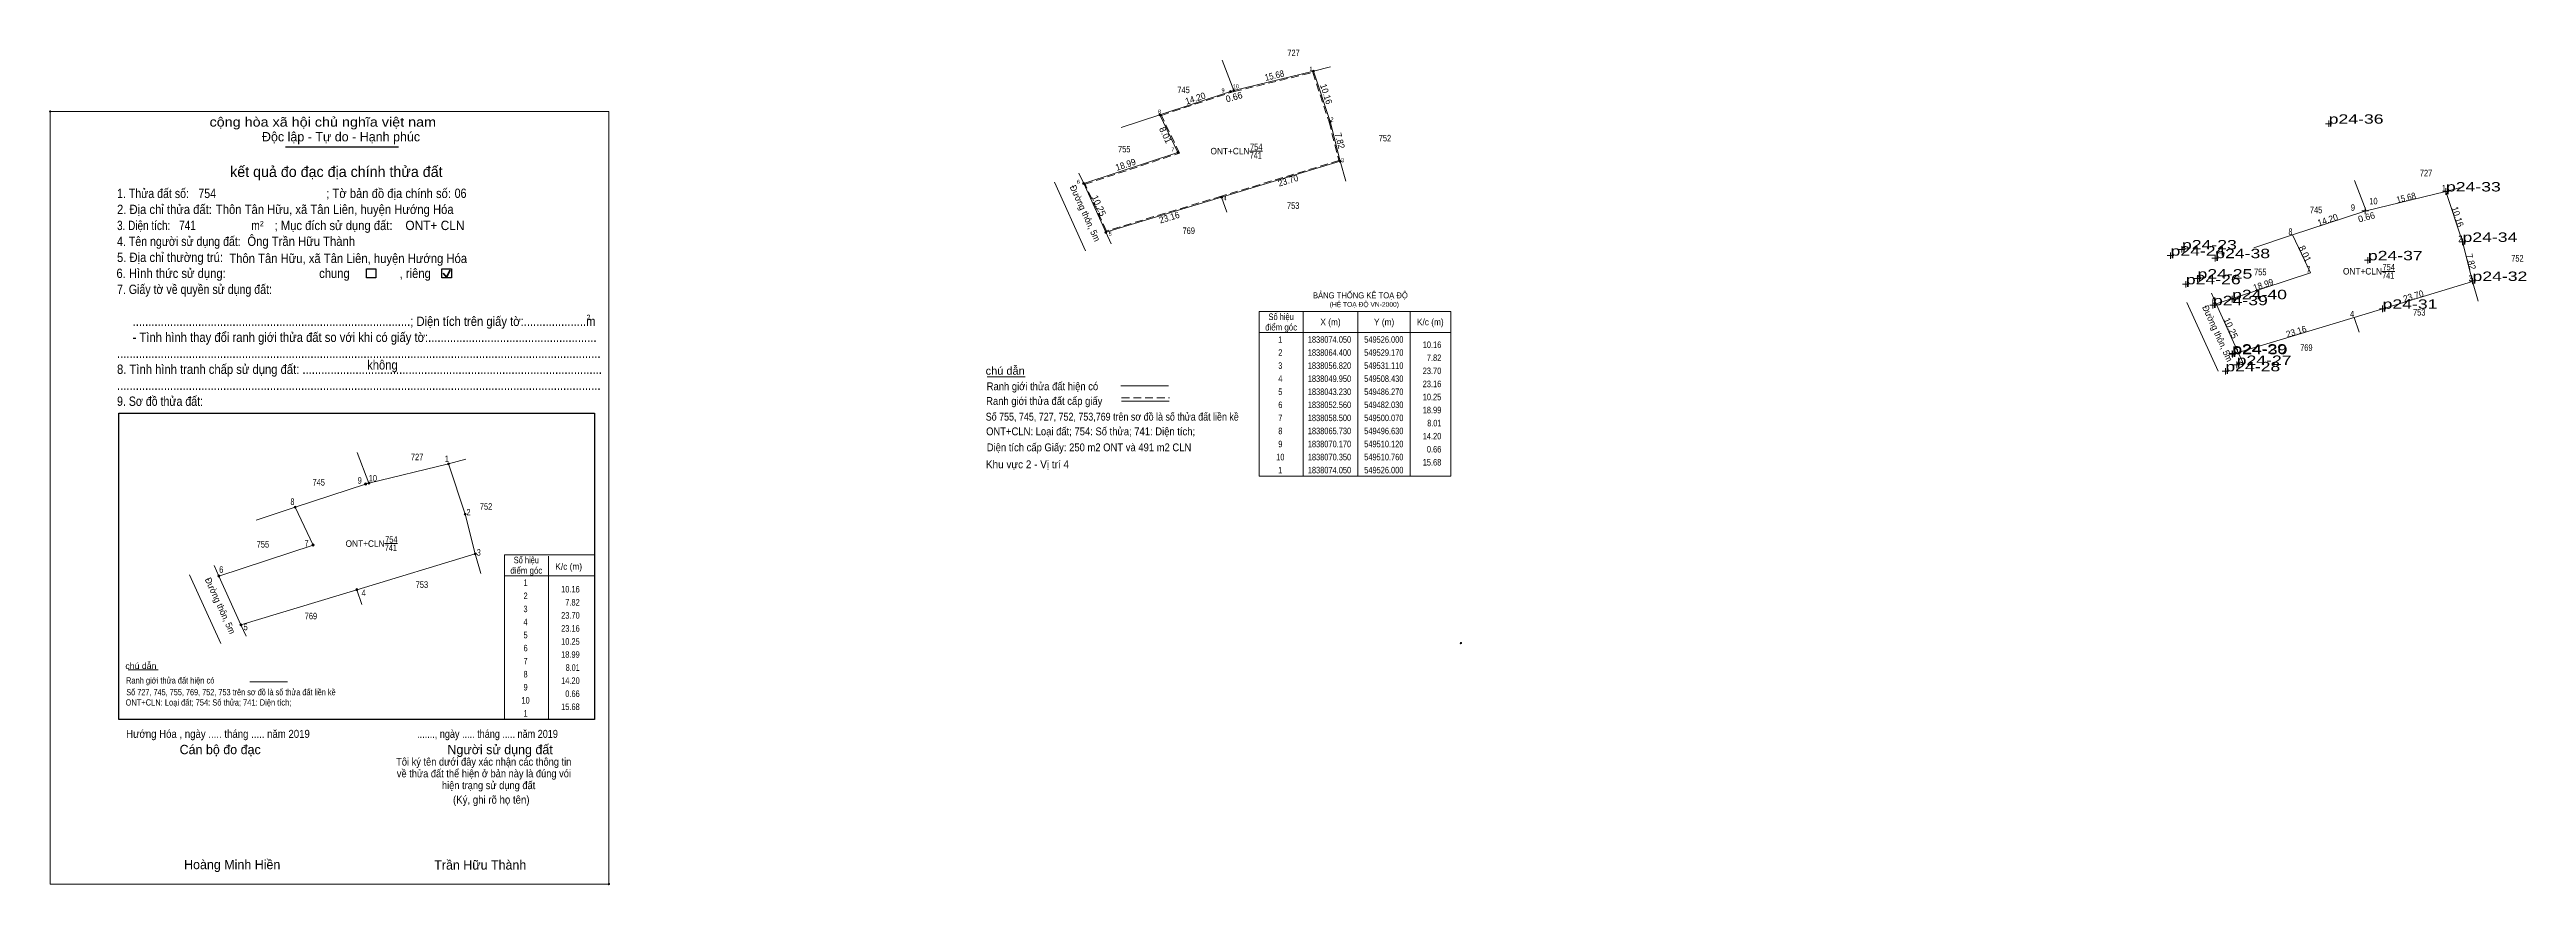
# Model space of a CAD drawing. Header units: metres. Extents: x 549067 to 549541, y 1837941 to 1838101.
import ezdxf
from ezdxf.enums import TextEntityAlignment as Align

# ---------------------------------------------------------------- set-up
doc = ezdxf.new("R2010")
doc.units = ezdxf.units.M
doc.header["$LTSCALE"] = 0.5
doc.header["$PDMODE"] = 32
doc.header["$PDSIZE"] = 0.25
doc.linetypes.add('MEDIUM_DASHED', pattern=[4.5, 3, -1.5])
for name, color, linetype, lineweight in [('1', 7, 'Continuous', 13), ('10', 7, 'Continuous', 13), ('15', 7, 'Continuous', 13), ('17', 7, 'Continuous', 13), ('18', 7, 'Continuous', 13), ('2', 7, 'Continuous', 13), ('6', 7, 'Continuous', 13), ('63', 7, 'Continuous', 13), ('7', 7, 'Continuous', 13)]:
    doc.layers.add(name, color=color, linetype=linetype, lineweight=lineweight)
doc.layers.add('12', color=7, linetype='Continuous')
doc.layers.add('13', color=7, linetype='Continuous')

msp = doc.modelspace()

# ---------------------------------------------------------------- hatches: boundary and pattern name
at = {"layer": '2'}
for points in [[(549309.51, 1838097.06, 1), (549309.11, 1838097.06, 1)], [(549293.63, 1838093.18, 1), (549293.23, 1838093.18, 1)], [(549294.27, 1838093.36, 1), (549293.87, 1838093.36, 1)], [(549280.14, 1838088.73, 1), (549279.74, 1838088.73, 1)], [(549312.68, 1838087.41, 1), (549312.28, 1838087.41, 1)], [(549283.58, 1838081.51, 1), (549283.18, 1838081.51, 1)], [(549314.62, 1838079.83, 1), (549314.22, 1838079.83, 1)], [(549265.54, 1838075.57, 1), (549265.14, 1838075.57, 1)], [(549291.94, 1838072.96, 1), (549291.54, 1838072.96, 1)], [(549269.78, 1838066.24, 1), (549269.38, 1838066.24, 1)]]:
    msp.add_hatch(color=256, dxfattribs=at).paths.add_polyline_path(points)
at = {"layer": '63'}
for points in [[(549128.78, 1838018.23, 1), (549128.38, 1838018.23, 1)], [(549144.02, 1838021.93, 1), (549143.62, 1838021.93, 1)], [(549114.65, 1838013.61, 1), (549114.25, 1838013.61, 1)], [(549128.14, 1838018.05, 1), (549127.74, 1838018.05, 1)], [(549147.19, 1838012.28, 1), (549146.79, 1838012.28, 1)], [(549118.09, 1838006.38, 1), (549117.69, 1838006.38, 1)], [(549149.13, 1838004.7, 1), (549148.73, 1838004.7, 1)], [(549100.05, 1838000.44, 1), (549099.65, 1838000.44, 1)], [(549126.45, 1837997.83, 1), (549126.05, 1837997.83, 1)], [(549104.29, 1837991.11, 1), (549103.89, 1837991.11, 1)]]:
    msp.add_hatch(color=256, dxfattribs=at).paths.add_polyline_path(points)

# ---------------------------------------------------------------- linework, layer by layer
at = {"layer": '1'}
for p, q in [((549510.76, 1838070.35), (549526, 1838074.05)), ((549128.58, 1838018.23), (549143.82, 1838021.93))]:
    msp.add_line(p, q, dxfattribs=at)
for points in [[(549526, 1838074.05), (549529.17, 1838064.4), (549531.11, 1838056.82), (549508.43, 1838049.95), (549486.27, 1838043.23), (549482.03, 1838052.56), (549500.07, 1838058.5), (549496.63, 1838065.72)], [(549143.82, 1838021.93), (549146.99, 1838012.28), (549148.93, 1838004.7), (549126.25, 1837997.83), (549104.09, 1837991.11), (549099.85, 1838000.44), (549117.89, 1838006.38), (549114.45, 1838013.6)]]:
    msp.add_lwpolyline(points, dxfattribs=at)
for points in [[(549526, 1838074.05), (549529.17, 1838064.4), (549531.11, 1838056.82), (549508.43, 1838049.95), (549486.27, 1838043.23), (549482.03, 1838052.56), (549500.07, 1838058.5), (549496.63, 1838065.73), (549510.12, 1838070.17), (549510.76, 1838070.35)], [(549143.82, 1838021.93), (549146.99, 1838012.28), (549148.93, 1838004.7), (549126.25, 1837997.83), (549104.09, 1837991.11), (549099.85, 1838000.44), (549117.89, 1838006.38), (549114.45, 1838013.61), (549127.94, 1838018.05), (549128.58, 1838018.23)]]:
    msp.add_lwpolyline(points, close=True, dxfattribs=at)
at = {"layer": '10'}
for p, q in [((549489.21, 1838063.28), (549496.63, 1838065.73)), ((549107.03, 1838011.16), (549114.45, 1838013.61))]:
    msp.add_line(p, q, dxfattribs=at)
for points in [[(549496.63, 1838065.73), (549510.12, 1838070.17), (549510.76, 1838070.35)], [(549114.45, 1838013.61), (549127.94, 1838018.05), (549128.58, 1838018.23)]]:
    msp.add_lwpolyline(points, dxfattribs=at)
at = {"layer": '15'}
for p, q in [((549526, 1838074.05), (549529.28, 1838074.92)), ((549531.11, 1838056.82), (549532.18, 1838053.03)), ((549476.43, 1838052.79), (549482.4, 1838039.65)), ((549486.27, 1838043.23), (549487.26, 1838041.04)), ((549143.82, 1838021.93), (549147.1, 1838022.8)), ((549148.93, 1838004.7), (549150, 1838000.91)), ((549094.25, 1838000.67), (549100.22, 1837987.53)), ((549104.09, 1837991.11), (549105.08, 1837988.92))]:
    msp.add_line(p, q, dxfattribs=at)
for points in [[(549531.11, 1838056.82), (549529.17, 1838064.4), (549526, 1838074.05)], [(549481.12, 1838054.57), (549482.03, 1838052.56), (549486.27, 1838043.23)], [(549148.93, 1838004.7), (549146.99, 1838012.28), (549143.82, 1838021.93)], [(549098.94, 1838002.45), (549099.85, 1838000.44), (549104.09, 1837991.11)]]:
    msp.add_lwpolyline(points, dxfattribs=at)
at = {"layer": '17'}
for p, q in [((549246.9, 1838038.56), (549254.12, 1838038.56)), ((549082.5, 1837982.47), (549088.23, 1837982.47))]:
    msp.add_line(p, q, dxfattribs=at)
at = {"layer": '18'}
for p, q in [((549508.5, 1838076.18), (549510.76, 1838070.35)), ((549126.32, 1838024.06), (549128.58, 1838018.23))]:
    msp.add_line(p, q, dxfattribs=at)
at = {"layer": '2'}
for p, q in [((549291.81, 1838099.19), (549294.07, 1838093.36)), ((549294.07, 1838093.36), (549309.31, 1838097.06)), ((549309.31, 1838097.06), (549312.59, 1838097.93)), ((549272.52, 1838086.29), (549279.94, 1838088.74)), ((549297.07, 1838081.77), (549299.53, 1838081.77)), ((549259.74, 1838075.8), (549265.71, 1838062.66)), ((549314.42, 1838079.83), (549315.49, 1838076.04)), ((549291.74, 1838072.96), (549292.73, 1838070.11)), ((549269.58, 1838066.24), (549270.57, 1838064.05))]:
    msp.add_line(p, q, dxfattribs=at)
at = {"layer": '2', "lineweight": 25}
for p, q in [((549112.62, 1838082.59), (549134.25, 1838082.59)), ((549080.7, 1838031.6), (549171.73, 1838031.6)), ((549171.73, 1838031.6), (549171.73, 1837973))]:
    msp.add_line(p, q, dxfattribs=at)
at = {"layer": '2', "lineweight": 35}
for p, q in [((549142.78, 1838058.42), (549143.39, 1838057.63)), ((549143.39, 1838057.63), (549144.13, 1838058.96))]:
    msp.add_line(p, q, dxfattribs=at)
at = {"layer": '2'}
for points in [[(549309.31, 1838097.06), (549312.48, 1838087.41), (549314.42, 1838079.83), (549291.74, 1838072.96), (549269.58, 1838066.24), (549265.34, 1838075.57), (549283.38, 1838081.51), (549279.94, 1838088.73)], [(549314.42, 1838079.83), (549312.48, 1838087.41), (549309.31, 1838097.06)], [(549279.94, 1838088.74), (549293.43, 1838093.18), (549294.07, 1838093.36)], [(549264.43, 1838077.58), (549265.34, 1838075.57), (549269.58, 1838066.24)]]:
    msp.add_lwpolyline(points, dxfattribs=at)
at = {"layer": '2', "linetype": 'MEDIUM_DASHED'}
msp.add_lwpolyline([(549309.18, 1838096.82), (549312.29, 1838087.35), (549314.18, 1838079.97), (549291.68, 1838073.15), (549269.69, 1838066.48), (549265.61, 1838075.45), (549283.66, 1838081.39), (549280.22, 1838088.62), (549293.49, 1838092.99), (549294.12, 1838093.17)], close=True, dxfattribs=at)
at = {"layer": '2'}
msp.add_lwpolyline([(549067.59, 1838089.38), (549174.51, 1838089.38), (549174.51, 1837941.48), (549067.59, 1837941.48)], close=True, dxfattribs=at)
at = {"layer": '2', "lineweight": 25}
for points in [[(549128.09, 1838059.21), (549129.93, 1838059.21), (549129.93, 1838057.5), (549128.09, 1838057.5)], [(549142.54, 1838059.21), (549144.38, 1838059.21), (549144.38, 1838057.5), (549142.54, 1838057.5)]]:
    msp.add_lwpolyline(points, close=True, dxfattribs=at)
msp.add_lwpolyline([(549171.73, 1837973), (549080.7, 1837973), (549080.7, 1838031.6)], dxfattribs=at)
at = {"layer": '2'}
for centre in [(549309.31, 1838097.06), (549293.43, 1838093.18), (549294.07, 1838093.36), (549279.94, 1838088.73), (549312.48, 1838087.41), (549283.38, 1838081.51), (549314.42, 1838079.83), (549265.34, 1838075.57), (549291.74, 1838072.96), (549269.58, 1838066.24)]:
    msp.add_circle(centre, 0.2, dxfattribs=at)
for p in [(549067.59, 1838089.38), (549174.51, 1837941.48)]:
    msp.add_point(p, dxfattribs=at)
at = {"layer": '6'}
for p, q in [((549272.46, 1838036.83), (549281.58, 1838036.83)), ((549272.6, 1838033.89), (549281.72, 1838033.89)), ((549105.76, 1837980.16), (549113, 1837980.16))]:
    msp.add_line(p, q, dxfattribs=at)
at = {"layer": '6', "linetype": 'MEDIUM_DASHED'}
msp.add_line((549272.6, 1838034.52), (549281.78, 1838034.52), dxfattribs=at)
at = {"layer": '6'}
msp.add_point((549337.52, 1837987.6), dxfattribs=at)
at = {"layer": '63'}
for p, q in [((549513.76, 1838058.76), (549516.22, 1838058.76)), ((549298.92, 1838047.06), (549335.62, 1838047.06)), ((549307.32, 1838051.06), (549307.32, 1838019.56)), ((549317.82, 1838051.06), (549317.82, 1838019.56)), ((549327.82, 1838051.06), (549327.82, 1838019.56)), ((549508.43, 1838049.95), (549509.42, 1838047.1)), ((549131.58, 1838006.64), (549134.04, 1838006.64)), ((549154.5, 1838004.5), (549171.73, 1838004.5)), ((549162.96, 1838004.26), (549162.96, 1837973)), ((549171.73, 1838004.5), (549171.73, 1837973)), ((549154.5, 1838000.5), (549171.73, 1838000.5)), ((549126.25, 1837997.83), (549127.24, 1837994.98))]:
    msp.add_line(p, q, dxfattribs=at)
msp.add_lwpolyline([(549298.92, 1838051.06), (549335.62, 1838051.06), (549335.62, 1838019.56), (549298.92, 1838019.56)], close=True, dxfattribs=at)
msp.add_lwpolyline([(549171.73, 1837973), (549154.5, 1837973), (549154.5, 1838004.5)], dxfattribs=at)
for centre in [(549128.58, 1838018.23), (549143.82, 1838021.93), (549114.45, 1838013.61), (549127.94, 1838018.05), (549146.99, 1838012.28), (549117.89, 1838006.38), (549148.93, 1838004.7), (549099.85, 1838000.44), (549099.85, 1838000.44), (549126.25, 1837997.83), (549104.09, 1837991.11)]:
    msp.add_circle(centre, 0.2, dxfattribs=at)
at = {"layer": '7'}
for p, q in [((549504.19, 1838087.02), (549502.94, 1838087.02)), ((549503.56, 1838086.4), (549503.56, 1838087.65)), ((549510.53, 1838069.71), (549510.53, 1838070.96)), ((549526.63, 1838074.05), (549525.38, 1838074.05)), ((549526, 1838073.42), (549526, 1838074.67)), ((549511.15, 1838070.33), (549509.9, 1838070.33)), ((549473.92, 1838061.77), (549472.67, 1838061.77)), ((549473.3, 1838061.14), (549473.3, 1838062.39)), ((549476.12, 1838062.96), (549474.87, 1838062.96)), ((549475.49, 1838062.34), (549475.49, 1838063.59)), ((549482.48, 1838061.28), (549481.23, 1838061.28)), ((549481.86, 1838060.65), (549481.86, 1838061.9)), ((549511.06, 1838060.26), (549511.06, 1838061.5)), ((549529.79, 1838064.4), (549528.54, 1838064.4)), ((549529.17, 1838063.78), (549529.17, 1838065.02)), ((549476.85, 1838056.29), (549475.6, 1838056.29)), ((549476.23, 1838055.67), (549476.23, 1838056.91)), ((549479.09, 1838057.38), (549477.84, 1838057.38)), ((549478.46, 1838056.76), (549478.46, 1838058.01)), ((549511.68, 1838060.88), (549510.44, 1838060.88)), ((549531.7, 1838056.92), (549530.46, 1838056.92)), ((549531.08, 1838056.29), (549531.08, 1838057.54)), ((549482.04, 1838052.28), (549480.8, 1838052.28)), ((549481.42, 1838051.66), (549481.42, 1838052.91)), ((549485.71, 1838053.43), (549484.46, 1838053.43)), ((549485.08, 1838052.81), (549485.08, 1838054.06)), ((549514.5, 1838051.6), (549513.26, 1838051.6)), ((549513.88, 1838050.97), (549513.88, 1838052.22)), ((549485.71, 1838043.02), (549484.47, 1838043.02)), ((549485.77, 1838042.89), (549484.52, 1838042.89)), ((549485.09, 1838042.4), (549485.09, 1838043.64)), ((549485.15, 1838042.27), (549485.15, 1838043.51)), ((549484.43, 1838039.63), (549483.18, 1838039.63)), ((549483.8, 1838039), (549483.8, 1838040.25)), ((549486.58, 1838040.85), (549485.34, 1838040.85)), ((549485.96, 1838040.23), (549485.96, 1838041.48))]:
    msp.add_line(p, q, dxfattribs=at)

# ---------------------------------------------------------------- texts
at = {"layer": '1', "width": 0.8}
for p in [(549514.95, 1838057.33), (549132.77, 1838005.21)]:
    msp.add_text('741', height=1.25, dxfattribs=at).set_placement(p, align=Align.CENTER)
at = {"layer": '1'}
for s, height, width, p in [('BẢNG THỐNG KÊ TOẠ ĐỘ ', 1.148, 0.95, (549309.21, 1838053.59)), ('(HỆ TOẠ ĐỘ VN-2000)', 0.9285, 0.9, (549312.41, 1838051.97))]:
    msp.add_text(s, height=height, dxfattribs=dict(at, width=width)).set_placement(p)
at = {"layer": '12', "width": 1.4}
for s, p in [('p24-36', (549503.56, 1838087.02)), ('p24-33', (549526, 1838074.05)), ('p24-34', (549529.17, 1838064.4)), ('p24-24', (549473.3, 1838061.77)), ('p24-23', (549475.49, 1838062.96)), ('p24-38', (549481.86, 1838061.28)), ('p24-37', (549511.06, 1838060.88)), ('p24-26', (549476.23, 1838056.29)), ('p24-25', (549478.46, 1838057.38)), ('p24-32', (549531.08, 1838056.92)), ('p24-39', (549481.42, 1838052.28)), ('p24-40', (549485.08, 1838053.43)), ('p24-31', (549513.88, 1838051.6)), ('p24-29', (549485.09, 1838043.02)), ('p24-30', (549485.15, 1838042.89)), ('p24-27', (549485.96, 1838040.85)), ('p24-28', (549483.8, 1838039.63))]:
    msp.add_text(s, height=1.8, dxfattribs=at).set_placement(p)
at = {"layer": '13', "width": 0.85}
for s, p in [('727', (549522.185, 1838076.95)), ('745', (549501.145, 1838069.87)), ('752', (549539.675, 1838060.63)), ('755', (549490.475, 1838058.01)), ('753', (549520.895, 1838050.29)), ('769', (549499.29, 1838043.54)), ('727', (549137.795, 1838022.61)), ('745', (549118.965, 1838017.75)), ('752', (549150.985, 1838013.13)), ('755', (549108.295, 1838005.89)), ('753', (549138.715, 1837998.17)), ('769', (549117.48, 1837992.16))]:
    msp.add_text(s, height=1.25, dxfattribs=at).set_placement(p, align=Align.CENTER)
at = {"layer": '15'}
for s, width, p in [('ONT+CLN', 0.95, (549510.02, 1838058.15)), ('754', 0.85, (549515.05, 1838058.94)), ('ONT+CLN', 0.95, (549127.84, 1838006.03)), ('754', 0.85, (549132.87, 1838006.82))]:
    msp.add_text(s, height=1.25, dxfattribs=dict(at, width=width)).set_placement(p, align=Align.CENTER)
at = {"layer": '2'}
for s, height, width, p in [('727', 1.25, 0.85, (549305.495, 1838099.95)), ('745', 1.25, 0.85, (549284.455, 1838092.87)), ('752', 1.25, 0.85, (549322.985, 1838083.63)), ('755', 1.25, 0.85, (549273.105, 1838081.53)), ('ONT+CLN', 1.25, 0.95, (549293.33, 1838081.15)), ('741', 1.25, 0.8, (549298.26, 1838080.33)), ('754', 1.25, 0.85, (549298.36, 1838081.94)), ('753', 1.25, 0.85, (549305.425, 1838070.72)), ('769', 1.25, 0.85, (549285.44, 1838065.91)), ('Tôi ký tên dưới đây xác nhận các thông tin', 1.474, 0.9, (549150.55, 1837964.16)), ('về thửa đất thể hiện ở bản này là đúng vói', 1.474, 0.9, (549150.575, 1837961.91)), ('hiện trạng sử dụng đất', 1.474, 0.9, (549151.475, 1837959.65))]:
    msp.add_text(s, height=height, dxfattribs=dict(at, width=width)).set_placement(p, align=Align.CENTER)
for s, width, p in [(' 10', 0.95, (549295.04, 1838093.79)), (' 1', 0.9, (549309.11, 1838097.2)), (' 8', 0.95, (549280.12, 1838088.97)), (' 9', 0.9, (549292.29, 1838093.01)), (' 2', 0.9, (549313.15, 1838087.46)), (' 7', 0.95, (549282.67, 1838081.68)), (' 3', 0.95, (549315.17, 1838079.65)), (' 6', 0.9, (549264.6, 1838075.53)), (' 4', 0.95, (549292.67, 1838072.37)), (' 5', 0.9, (549270.7, 1838065.58))]:
    msp.add_text(s, height=0.75, dxfattribs=dict(at, width=width)).set_placement(p, align=Align.RIGHT)
for s, rotation, width, p in [('15.68', 13.646, 0.9, (549301.9875, 1838095.6483)), ('10.16', 288.185, 0.95, (549311.1591, 1838092.4951)), ('14.20', 18.218, 0.95, (549286.8996, 1838091.2718)), ('7.82', 284.356, 0.95, (549313.7478, 1838083.605)), ('18.99', 18.225, 0.95, (549273.5595, 1838078.5987)), ('Đường thôn, 5m', 294.434, 0.95, (549265.0378, 1838069.6185)), ('23.70', 16.852, 0.95, (549304.6388, 1838075.5412)), ('23.16', 16.87, 0.95, (549281.9036, 1838068.4803))]:
    msp.add_text(s, height=1.25, rotation=rotation, dxfattribs=dict(at, width=width)).set_placement(p, align=Align.CENTER)
for s, rotation, p in [('0.66', 15.709, (549294.2758, 1838091.5263)), ('8.01', 295.445, (549280.4201, 1838084.5885)), ('10.25', 294.439, (549267.6773, 1838071.0836))]:
    msp.add_text(s, height=1.25, rotation=rotation, dxfattribs=at).set_placement(p, align=Align.CENTER)
for s, height, width, p in [('cộng hòa xã hội chủ nghĩa việt nam', 1.785, 1.15, (549098.08, 1838086.46)), ('2. Địa chỉ thửa đất:', 1.785, 0.9, (549080.38, 1838069.73)), ('1. Thửa đất số:', 1.785, 0.85, (549080.38, 1838072.79)), ('754', 1.79, 0.85, (549095.94, 1838072.79)), ('Thôn Tân Hữu, xã Tân Liên, huyện Hướng Hóa', 1.79, 0.9, (549099.29, 1838069.73)), ('; Tờ bản đồ địa chính số:', 1.785, 0.9, (549120.41, 1838072.79)), ('06', 1.79, 0.85, (549144.98, 1838072.81)), ('3. Diện tích:', 1.785, 0.8, (549080.38, 1838066.66)), ('741', 1.79, 0.8, (549092.26, 1838066.68)), ('Ông Trần Hữu Thành', 1.79, 0.9, (549105.32, 1838063.62)), ('m', 1.785, 0.8, (549106.1, 1838066.66)), ('2', 1.02, 0.8, (549107.7, 1838067.38)), ('; Mục đích sử dụng đất:', 1.785, 0.9, (549110.52, 1838066.66)), ('ONT+ CLN', 1.79, 0.95, (549135.55, 1838066.66)), ('4. Tên người sử dụng đất:', 1.785, 0.85, (549080.38, 1838063.61)), ('5. Địa chỉ thường trú:', 1.785, 0.9, (549080.38, 1838060.55)), ('Thôn Tân Hữu, xã Tân Liên, huyện Hướng Hóa', 1.79, 0.9, (549101.86, 1838060.35)), ('6. Hình thức sử dụng:', 1.785, 0.9, (549080.27, 1838057.49)), ('7. Giấy tờ về quyền sử dụng đất:', 1.785, 0.85, (549080.38, 1838054.43)), ('chung                , riêng', 1.785, 0.9, (549119.05, 1838057.49)), ('     - Tình hình thay đổi ranh giới thửa đất so với khi có giấy tờ:......................................................', 1.785, 0.9, (549080.38, 1838045.25)), ('     .........................................................................................; Diện tích trên giấy tờ:....................m', 1.785, 0.9, (549080.38, 1838048.31)), ('2', 1.02, 0.8, (549170.23, 1838049.44)), ('...........................................................................................................................................................', 1.785, 0.9, (549080.38, 1838042.19)), ('8. Tình hình tranh chấp sử dụng đất: ................................................................................................', 1.785, 0.9, (549080.38, 1838039.13)), ('không', 1.785, 0.9, (549128.23, 1838039.97)), ('9. Sơ đồ thửa đất:', 1.785, 0.85, (549080.38, 1838033.01)), ('...........................................................................................................................................................', 1.785, 0.9, (549080.38, 1838036.07)), ('Hướng Hóa , ngày ..... tháng ..... năm 2019', 1.528, 0.9, (549082.12, 1837969.47)), ('......., ngày ..... tháng ..... năm 2019', 1.528, 0.85, (549137.8, 1837969.47)), ('(Ký, ghi rõ họ tên)', 1.53, 0.9, (549144.67, 1837956.87))]:
    msp.add_text(s, height=height, dxfattribs=dict(at, width=width)).set_placement(p)
for s, height, p in [('Độc lập - Tự do - Hạnh phúc', 1.785, (549108.11, 1838083.64)), ('Cán bộ đo đạc', 1.785, (549092.35, 1837966.34)), ('Người sử dụng đất', 1.785, (549143.6, 1837966.34)), ('Hoàng Minh Hiền', 1.782, (549093.21, 1837944.33)), ('Trần Hữu Thành', 1.78, (549141.08, 1837944.25))]:
    msp.add_text(s, height=height, dxfattribs=at).set_placement(p)
for s, height, p in [('kết quả đo đạc địa chính thửa đất', 2.04, (549122.345, 1838076.82)), ('.', 0.51, (549174.5039, 1837941.21))]:
    msp.add_text(s, height=height, dxfattribs=at).set_placement(p, align=Align.CENTER)
at = {"layer": '6'}
for s, height, width, p in [('chú dẫn', 1.498, 1.05, (549246.58, 1838038.97)), ('Ranh giới thửa đất hiện có ', 1.498, 0.9, (549246.78, 1838036.01)), ('Ranh giới thửa đất cấp giấy', 1.498, 0.9, (549246.68, 1838033.2)), ('Số 755, 745, 727, 752, 753,769 trên sơ đồ là số thửa đất liền kề', 1.5, 0.85, (549246.6, 1838030.19)), ('ONT+CLN: Loại đất; 754: Số thửa; 741: Diện tích;', 1.5, 0.9, (549246.67, 1838027.38)), ('Diện tích cấp Giấy: 250 m2 ONT và 491 m2 CLN', 1.5, 0.9, (549246.8, 1838024.32)), ('Khu vực 2 - Vị trí 4', 1.5, 0.95, (549246.64, 1838021.07)), ('chú dẫn', 1.188, 1.05, (549081.98, 1837982.64)), ('Ranh giới thửa đất hiện có ', 1.188, 0.9, (549082.09, 1837979.87)), ('ONT+CLN: Loại đất; 754: Số thửa; 741: Diện tích;', 1.19, 0.9, (549082.01, 1837975.65)), ('Số 727, 745, 755, 769, 752, 753 trên sơ đồ là số thửa đất liền kề', 1.19, 0.85, (549082.15, 1837977.62))]:
    msp.add_text(s, height=height, dxfattribs=dict(at, width=width)).set_placement(p)
at = {"layer": '63'}
for s, width, p in [(' 1', 0.75, (549526, 1838074.05)), (' 9', 0.85, (549508.59, 1838070.35)), (' 10', 0.85, (549512.91, 1838071.58)), (' 8', 0.8, (549496.63, 1838065.73)), (' 2', 0.85, (549529.17, 1838064.4)), (' 7', 0.8, (549500.07, 1838058.5)), (' 3', 0.8, (549531.11, 1838056.82)), (' 6', 0.85, (549482.03, 1838052.56)), (' 4', 0.85, (549508.43, 1838049.95)), ('10.16', 0.85, (549333.77, 1838044.09)), ('7.82', 0.85, (549333.77, 1838041.59)), (' 5', 0.8, (549486.27, 1838043.23)), ('23.70', 0.85, (549333.77, 1838039.09)), ('23.16', 0.85, (549333.77, 1838036.59)), ('10.25', 0.85, (549333.77, 1838034.09)), ('18.99', 0.85, (549333.77, 1838031.59)), ('14.20', 0.85, (549333.77, 1838026.59)), ('8.01', 0.8, (549333.77, 1838029.09)), (' 1', 0.75, (549143.88, 1838022.24)), ('0.66', 0.85, (549333.77, 1838024.09)), (' 9', 0.85, (549127.21, 1838018.1)), (' 10', 0.85, (549130.12, 1838018.54)), ('15.68', 0.85, (549333.77, 1838021.59)), (' 8', 0.8, (549114.33, 1838014.05)), (' 2', 0.85, (549148.03, 1838012.03)), (' 7', 0.8, (549117.03, 1838006.08)), (' 3', 0.8, (549149.98, 1838004.33)), (' 6', 0.85, (549100.71, 1838001.06)), (' 4', 0.85, (549127.97, 1837996.6)), ('10.16', 0.85, (549168.91, 1837997.29)), ('7.82', 0.85, (549168.91, 1837994.79)), (' 5', 0.8, (549105.38, 1837990.07)), ('23.70', 0.85, (549168.91, 1837992.29)), ('23.16', 0.85, (549168.91, 1837989.79)), ('10.25', 0.85, (549168.91, 1837987.29)), ('18.99', 0.85, (549168.91, 1837984.79)), ('14.20', 0.85, (549168.91, 1837979.79)), ('8.01', 0.8, (549168.91, 1837982.29)), ('15.68', 0.85, (549168.91, 1837974.79)), ('0.66', 0.85, (549168.91, 1837977.29))]:
    msp.add_text(s, height=1.25, dxfattribs=dict(at, width=width)).set_placement(p, align=Align.RIGHT)
for s, rotation, width, p in [('15.68', 13.646, 0.9, (549518.5275, 1838072.2383)), ('10.16', 288.185, 0.95, (549527.6491, 1838069.0251)), ('14.20', 18.218, 0.95, (549503.5696, 1838068.0118)), ('7.82', 284.356, 0.95, (549530.1778, 1838060.455)), ('18.99', 18.225, 0.95, (549491.2495, 1838055.5987)), ('Đường thôn, 5m', 294.434, 0.95, (549481.7278, 1838046.6185)), ('23.70', 16.852, 0.95, (549519.9488, 1838053.4312)), ('23.16', 16.87, 0.95, (549497.5336, 1838046.6403)), ('Đường thôn, 5m', 294.434, 0.95, (549099.5478, 1837994.4985))]:
    msp.add_text(s, height=1.25, rotation=rotation, dxfattribs=dict(at, width=width)).set_placement(p, align=Align.CENTER)
for s, rotation, p in [('0.66', 15.709, (549510.9658, 1838068.5263)), ('8.01', 295.445, (549498.4701, 1838061.8585)), ('10.25', 294.439, (549484.2673, 1838047.6436))]:
    msp.add_text(s, height=1.25, rotation=rotation, dxfattribs=at).set_placement(p, align=Align.CENTER)
for s, width, p in [('điểm góc', 0.9, (549303.12, 1838047.44)), ('Số hiệu', 0.85, (549303.12, 1838049.44)), ('X (m)', 0.95, (549312.57, 1838048.44)), ('Y (m)', 0.95, (549322.825, 1838048.44)), ('K/c (m)', 0.95, (549331.665, 1838048.44)), (' 2', 0.85, (549302.775, 1838042.59)), (' 1', 0.75, (549302.77, 1838045.09)), ('1838074.050', 0.85, (549312.37, 1838045.09)), ('1838064.400', 0.85, (549312.37, 1838042.59)), ('549526.000', 0.85, (549322.77, 1838045.09)), ('549529.170', 0.85, (549322.77, 1838042.59)), (' 4', 0.85, (549302.77, 1838037.59)), (' 3', 0.8, (549302.765, 1838040.09)), ('1838056.820', 0.85, (549312.37, 1838040.09)), ('1838049.950', 0.85, (549312.37, 1838037.59)), ('549531.110', 0.85, (549322.77, 1838040.09)), ('549508.430', 0.85, (549322.77, 1838037.59)), (' 5', 0.8, (549302.775, 1838035.09)), (' 6', 0.85, (549302.775, 1838032.59)), ('1838043.230', 0.85, (549312.37, 1838035.09)), ('1838052.560', 0.85, (549312.37, 1838032.59)), ('549486.270', 0.85, (549322.77, 1838035.09)), ('549482.030', 0.85, (549322.77, 1838032.59)), (' 8', 0.8, (549302.775, 1838027.59)), (' 7', 0.8, (549302.775, 1838030.09)), ('1838058.500', 0.85, (549312.37, 1838030.09)), ('1838065.730', 0.85, (549312.37, 1838027.59)), ('549500.070', 0.85, (549322.77, 1838030.09)), ('549496.630', 0.85, (549322.77, 1838027.59)), (' 10', 0.85, (549302.77, 1838022.59)), (' 9', 0.85, (549302.77, 1838025.09)), ('1838070.170', 0.85, (549312.37, 1838025.09)), ('1838070.350', 0.85, (549312.37, 1838022.59)), ('549510.120', 0.85, (549322.77, 1838025.09)), ('549510.760', 0.85, (549322.77, 1838022.59)), (' 1', 0.75, (549302.77, 1838020.09)), ('1838074.050', 0.85, (549312.37, 1838020.09)), ('549526.000', 0.85, (549322.77, 1838020.09)), ('Số hiệu', 0.85, (549158.7, 1838002.88)), ('điểm góc', 0.9, (549158.7, 1838000.88)), (' 1', 0.75, (549158.35, 1837998.53)), ('K/c (m)', 0.95, (549166.805, 1838001.64)), (' 3', 0.8, (549158.345, 1837993.53)), (' 2', 0.85, (549158.355, 1837996.03)), (' 4', 0.85, (549158.35, 1837991.03)), (' 5', 0.8, (549158.355, 1837988.53)), (' 6', 0.85, (549158.355, 1837986.03)), (' 8', 0.8, (549158.355, 1837981.03)), (' 7', 0.8, (549158.355, 1837983.53)), (' 10', 0.85, (549158.35, 1837976.03)), (' 9', 0.85, (549158.35, 1837978.53)), (' 1', 0.75, (549158.35, 1837973.53))]:
    msp.add_text(s, height=1.25, dxfattribs=dict(at, width=width)).set_placement(p, align=Align.CENTER)

doc.saveas('drawing.dxf')
